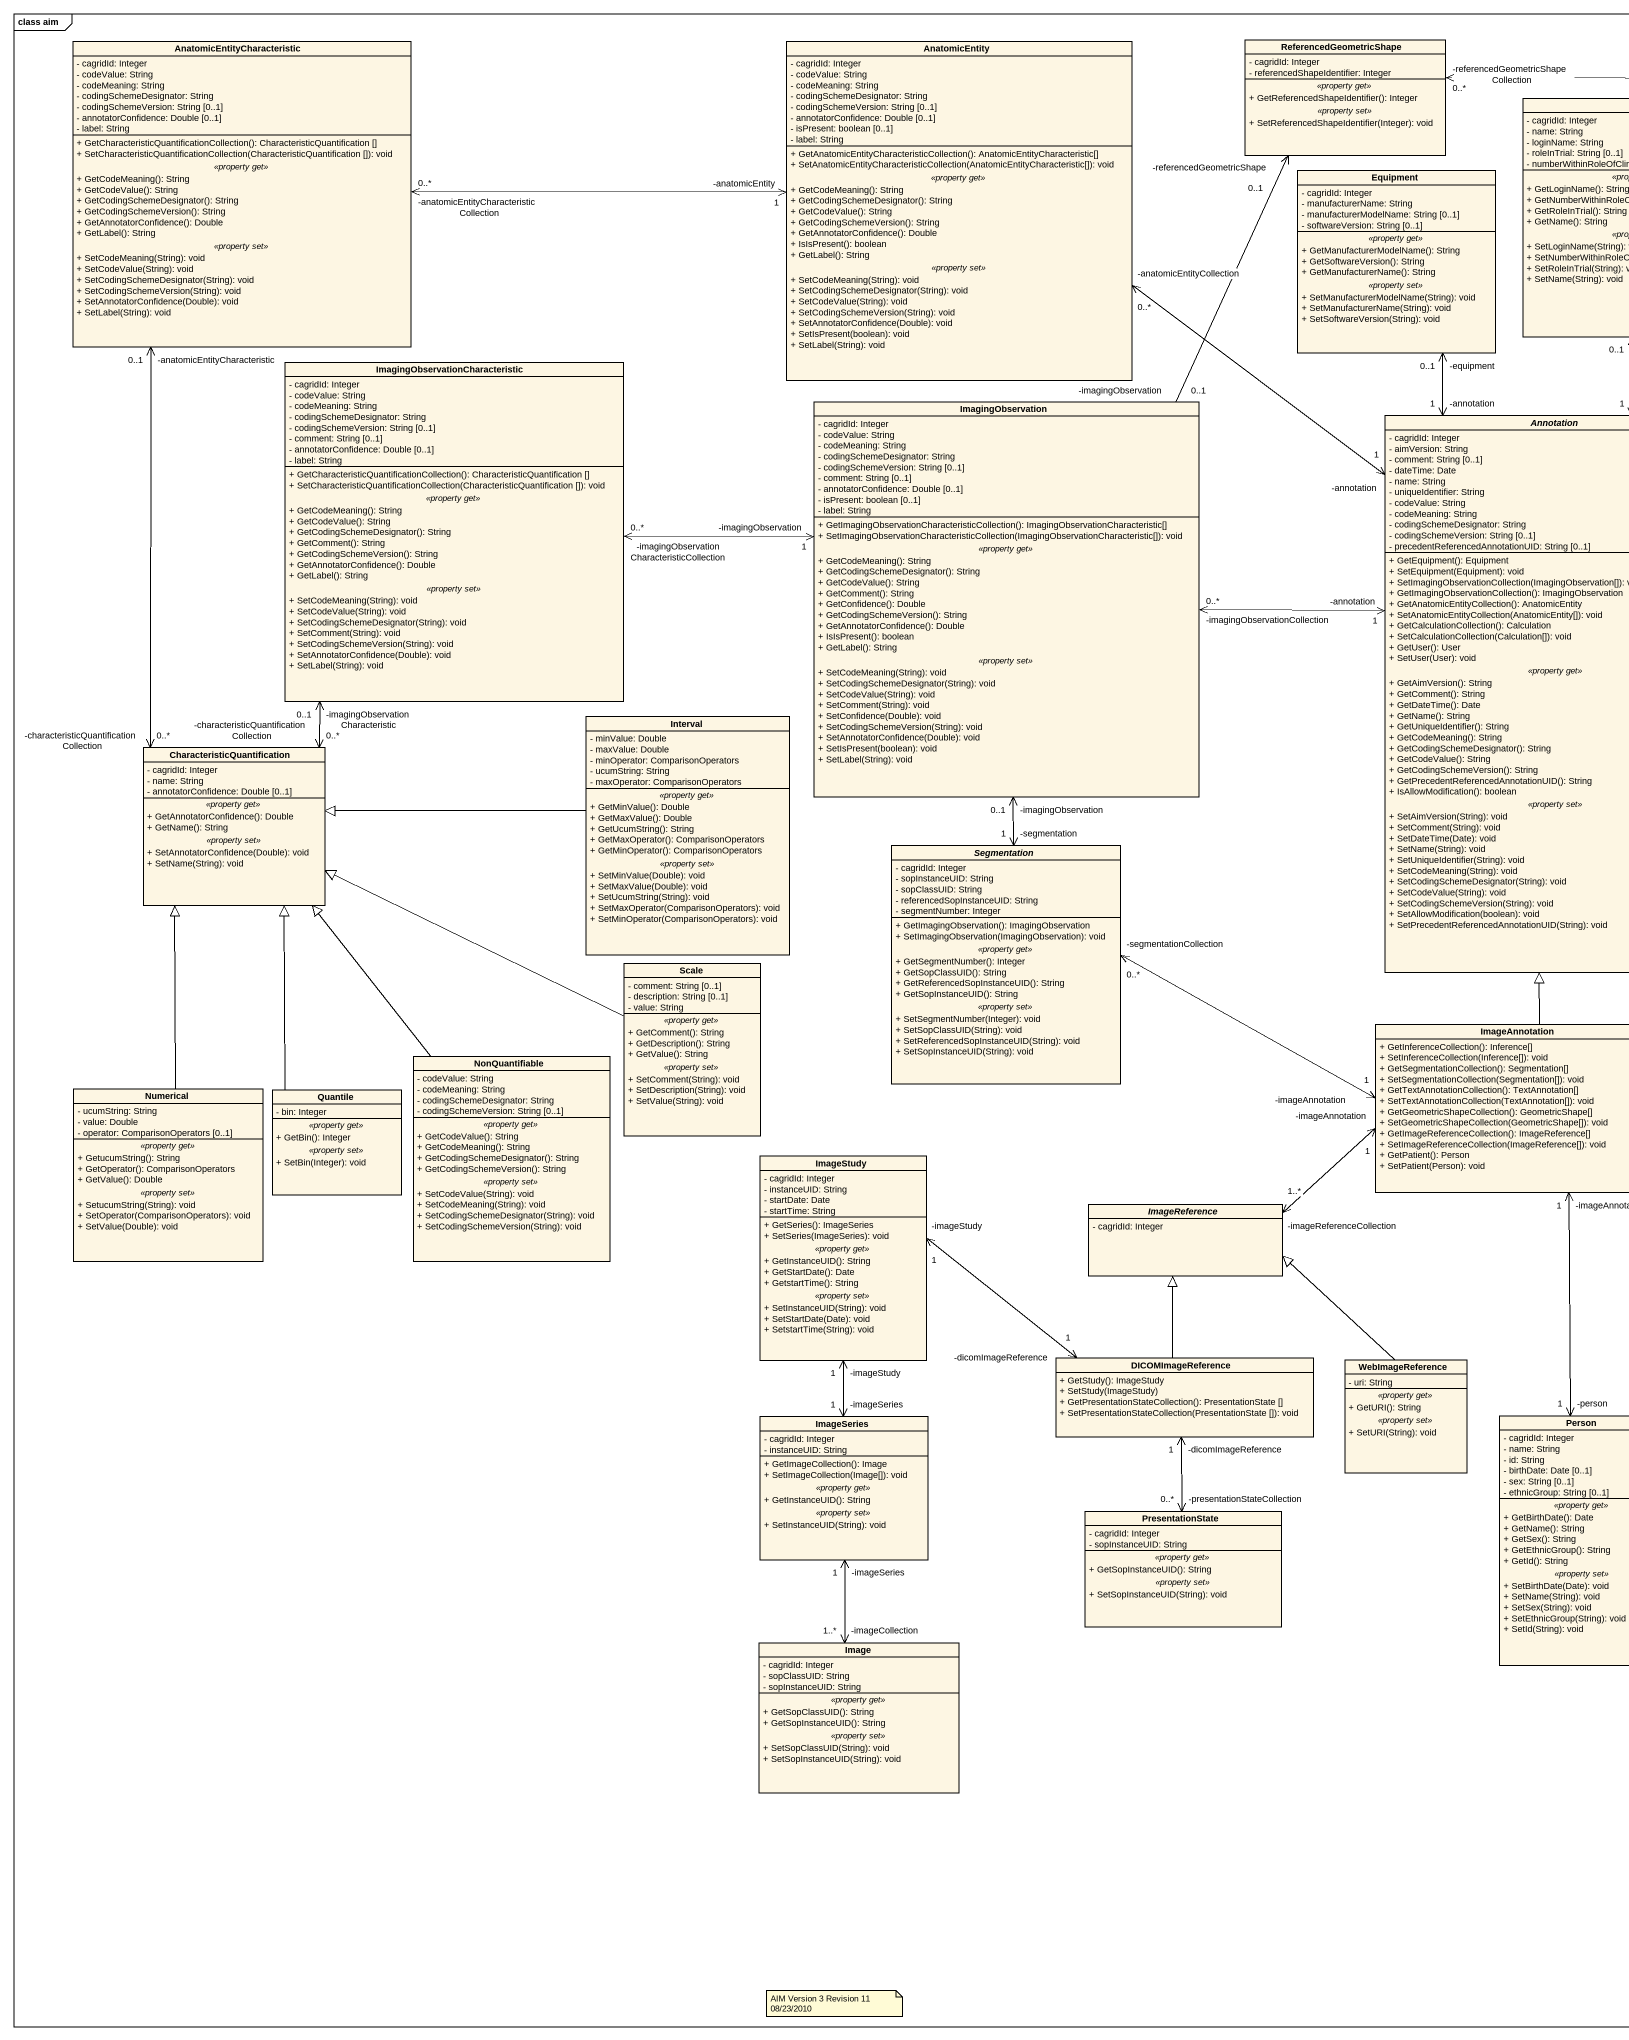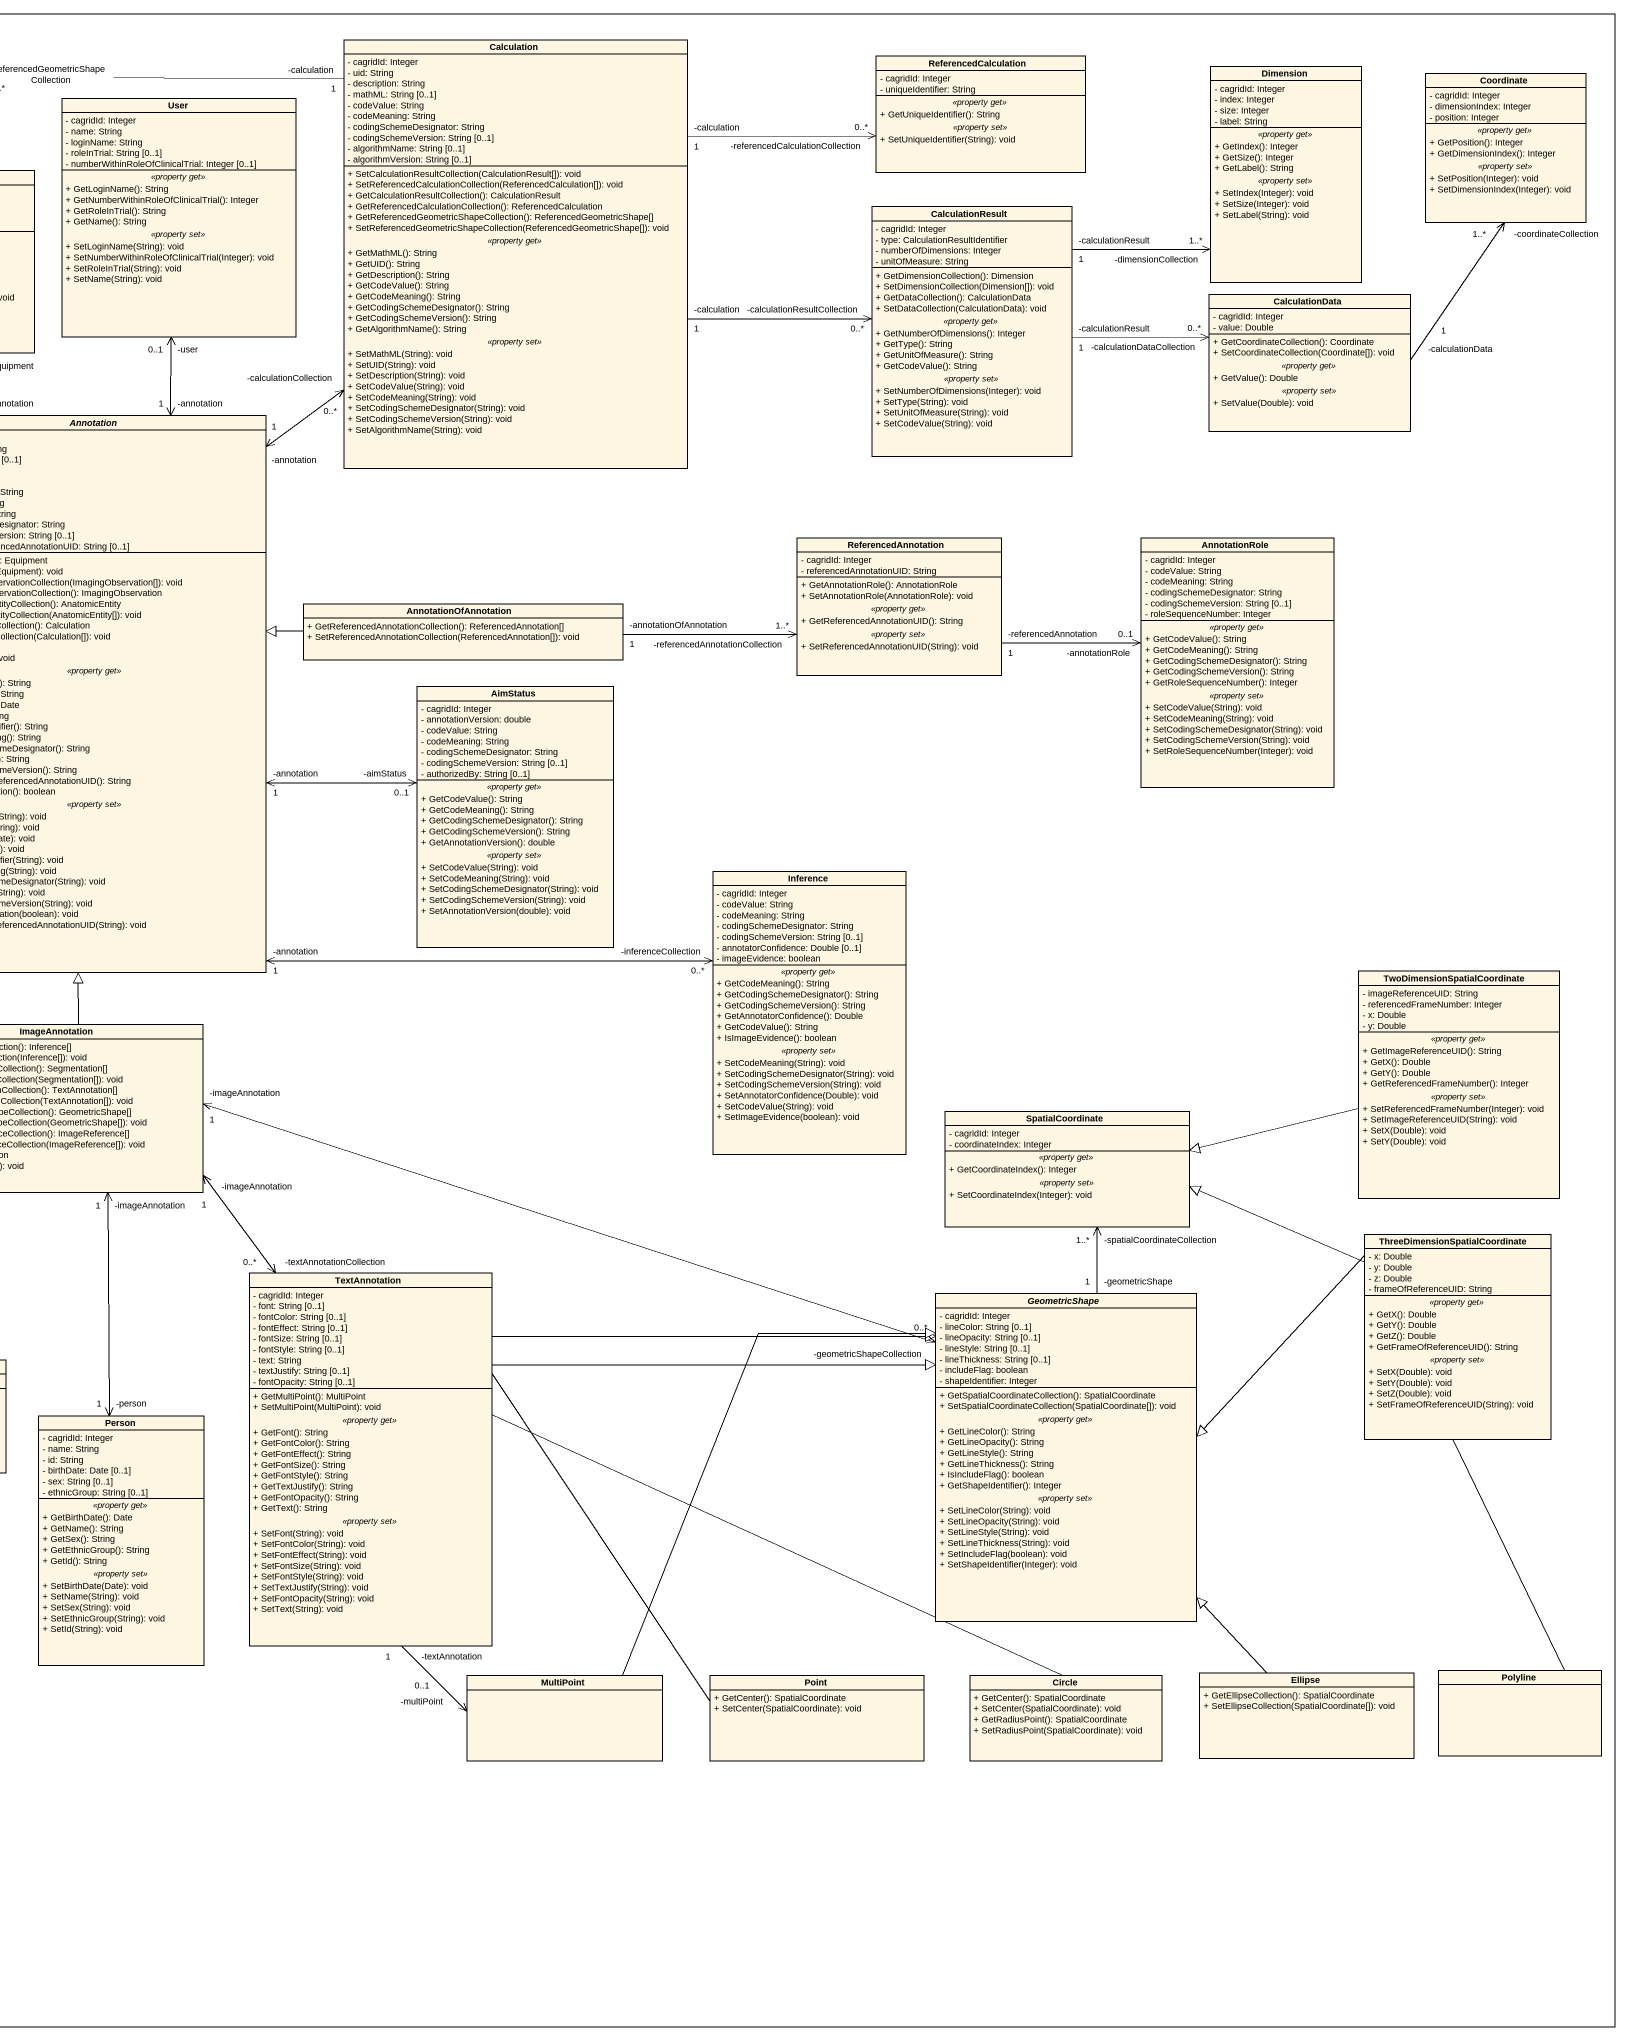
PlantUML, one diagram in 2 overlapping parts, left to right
@startuml
mainframe class aim
hide circle
hide empty members
skinparam classAttributeIconSize 0
class AnatomicEntityCharacteristic {
  - cagridId: Integer
  - codeValue: String
  - codeMeaning: String
  - codingSchemeDesignator: String
  - codingSchemeVersion: String [0..1]
  - annotatorConfidence: Double [0..1]
  - label: String
  --
  + GetCharacteristicQuantificationCollection(): CharacteristicQuantification []
  + SetCharacteristicQuantificationCollection(CharacteristicQuantification []): void
  .. <<property get>> ..
  + GetCodeMeaning(): String
  + GetCodeValue(): String
  + GetCodingSchemeDesignator(): String
  + GetCodingSchemeVersion(): String
  + GetAnnotatorConfidence(): Double
  + GetLabel(): String
  .. <<property set>> ..
  + SetCodeMeaning(String): void
  + SetCodeValue(String): void
  + SetCodingSchemeDesignator(String): void
  + SetCodingSchemeVersion(String): void
  + SetAnnotatorConfidence(Double): void
  + SetLabel(String): void
}
class AnatomicEntity {
  - cagridId: Integer
  - codeValue: String
  - codeMeaning: String
  - codingSchemeDesignator: String
  - codingSchemeVersion: String [0..1]
  - annotatorConfidence: Double [0..1]
  - isPresent: boolean [0..1]
  - label: String
  --
  + GetAnatomicEntityCharacteristicCollection(): AnatomicEntityCharacteristic[]
  + SetAnatomicEntityCharacteristicCollection(AnatomicEntityCharacteristic[]): void
  .. <<property get>> ..
  + GetCodeMeaning(): String
  + GetCodingSchemeDesignator(): String
  + GetCodeValue(): String
  + GetCodingSchemeVersion(): String
  + GetAnnotatorConfidence(): Double
  + IsIsPresent(): boolean
  + GetLabel(): String
  .. <<property set>> ..
  + SetCodeMeaning(String): void
  + SetCodingSchemeDesignator(String): void
  + SetCodeValue(String): void
  + SetCodingSchemeVersion(String): void
  + SetAnnotatorConfidence(Double): void
  + SetIsPresent(boolean): void
  + SetLabel(String): void
}
class ReferencedGeometricShape {
  - cagridId: Integer
  - referencedShapeIdentifier: Integer
  .. <<property get>> ..
  + GetReferencedShapeIdentifier(): Integer
  .. <<property set>> ..
  + SetReferencedShapeIdentifier(Integer): void
}
class Calculation {
  - cagridId: Integer
  - uid: String
  - description: String
  - mathML: String [0..1]
  - codeValue: String
  - codeMeaning: String
  - codingSchemeDesignator: String
  - codingSchemeVersion: String [0..1]
  - algorithmName: String [0..1]
  - algorithmVersion: String [0..1]
  --
  + SetCalculationResultCollection(CalculationResult[]): void
  + SetReferencedCalculationCollection(ReferencedCalculation[]): void
  + GetCalculationResultCollection(): CalculationResult
  + GetReferencedCalculationCollection(): ReferencedCalculation
  + GetReferencedGeometricShapeCollection(): ReferencedGeometricShape[]
  + SetReferencedGeometricShapeCollection(ReferencedGeometricShape[]): void
  .. <<property get>> ..
  + GetMathML(): String
  + GetUID(): String
  + GetDescription(): String
  + GetCodeValue(): String
  + GetCodeMeaning(): String
  + GetCodingSchemeDesignator(): String
  + GetCodingSchemeVersion(): String
  + GetAlgorithmName(): String
  .. <<property set>> ..
  + SetMathML(String): void
  + SetUID(String): void
  + SetDescription(String): void
  + SetCodeValue(String): void
  + SetCodeMeaning(String): void
  + SetCodingSchemeDesignator(String): void
  + SetCodingSchemeVersion(String): void
  + SetAlgorithmName(String): void
}
class ReferencedCalculation {
  - cagridId: Integer
  - uniqueIdentifier: String
  .. <<property get>> ..
  + GetUniqueIdentifier(): String
  .. <<property set>> ..
  + SetUniqueIdentifier(String): void
}
class Dimension {
  - cagridId: Integer
  - index: Integer
  - size: Integer
  - label: String
  .. <<property get>> ..
  + GetIndex(): Integer
  + GetSize(): Integer
  + GetLabel(): String
  .. <<property set>> ..
  + SetIndex(Integer): void
  + SetSize(Integer): void
  + SetLabel(String): void
}
class Coordinate {
  - cagridId: Integer
  - dimensionIndex: Integer
  - position: Integer
  .. <<property get>> ..
  + GetPosition(): Integer
  + GetDimensionIndex(): Integer
  .. <<property set>> ..
  + SetPosition(Integer): void
  + SetDimensionIndex(Integer): void
}
class User {
  - cagridId: Integer
  - name: String
  - loginName: String
  - roleInTrial: String [0..1]
  - numberWithinRoleOfClinicalTrial: Integer [0..1]
  .. <<property get>> ..
  + GetLoginName(): String
  + GetNumberWithinRoleOfClinicalTrial(): Integer
  + GetRoleInTrial(): String
  + GetName(): String
  .. <<property set>> ..
  + SetLoginName(String): void
  + SetNumberWithinRoleOfClinicalTrial(Integer): void
  + SetRoleInTrial(String): void
  + SetName(String): void
}
class Equipment {
  - cagridId: Integer
  - manufacturerName: String
  - manufacturerModelName: String [0..1]
  - softwareVersion: String [0..1]
  .. <<property get>> ..
  + GetManufacturerModelName(): String
  + GetSoftwareVersion(): String
  + GetManufacturerName(): String
  .. <<property set>> ..
  + SetManufacturerModelName(String): void
  + SetManufacturerName(String): void
  + SetSoftwareVersion(String): void
}
class CalculationResult {
  - cagridId: Integer
  - type: CalculationResultIdentifier
  - numberOfDimensions: Integer
  - unitOfMeasure: String
  --
  + GetDimensionCollection(): Dimension
  + SetDimensionCollection(Dimension[]): void
  + GetDataCollection(): CalculationData
  + SetDataCollection(CalculationData): void
  .. <<property get>> ..
  + GetNumberOfDimensions(): Integer
  + GetType(): String
  + GetUnitOfMeasure(): String
  + GetCodeValue(): String
  .. <<property set>> ..
  + SetNumberOfDimensions(Integer): void
  + SetType(String): void
  + SetUnitOfMeasure(String): void
  + SetCodeValue(String): void
}
class CalculationData {
  - cagridId: Integer
  - value: Double
  --
  + GetCoordinateCollection(): Coordinate
  + SetCoordinateCollection(Coordinate[]): void
  .. <<property get>> ..
  + GetValue(): Double
  .. <<property set>> ..
  + SetValue(Double): void
}
class "ImagingObservationCharacteristic" as ImagingObservationCharacteri {
  - cagridId: Integer
  - codeValue: String
  - codeMeaning: String
  - codingSchemeDesignator: String
  - codingSchemeVersion: String [0..1]
  - comment: String [0..1]
  - annotatorConfidence: Double [0..1]
  - label: String
  --
  + GetCharacteristicQuantificationCollection(): CharacteristicQuantification []
  + SetCharacteristicQuantificationCollection(CharacteristicQuantification []): void
  .. <<property get>> ..
  + GetCodeMeaning(): String
  + GetCodeValue(): String
  + GetCodingSchemeDesignator(): String
  + GetComment(): String
  + GetCodingSchemeVersion(): String
  + GetAnnotatorConfidence(): Double
  + GetLabel(): String
  .. <<property set>> ..
  + SetCodeMeaning(String): void
  + SetCodeValue(String): void
  + SetCodingSchemeDesignator(String): void
  + SetComment(String): void
  + SetCodingSchemeVersion(String): void
  + SetAnnotatorConfidence(Double): void
  + SetLabel(String): void
}
class ImagingObservation {
  - cagridId: Integer
  - codeValue: String
  - codeMeaning: String
  - codingSchemeDesignator: String
  - codingSchemeVersion: String [0..1]
  - comment: String [0..1]
  - annotatorConfidence: Double [0..1]
  - isPresent: boolean [0..1]
  - label: String
  --
  + GetImagingObservationCharacteristicCollection(): ImagingObservationCharacteristic[]
  + SetImagingObservationCharacteristicCollection(ImagingObservationCharacteristic[]): void
  .. <<property get>> ..
  + GetCodeMeaning(): String
  + GetCodingSchemeDesignator(): String
  + GetCodeValue(): String
  + GetComment(): String
  + GetConfidence(): Double
  + GetCodingSchemeVersion(): String
  + GetAnnotatorConfidence(): Double
  + IsIsPresent(): boolean
  + GetLabel(): String
  .. <<property set>> ..
  + SetCodeMeaning(String): void
  + SetCodingSchemeDesignator(String): void
  + SetCodeValue(String): void
  + SetComment(String): void
  + SetConfidence(Double): void
  + SetCodingSchemeVersion(String): void
  + SetAnnotatorConfidence(Double): void
  + SetIsPresent(boolean): void
  + SetLabel(String): void
}
abstract class "Annotation" as Annotation_ {
  - cagridId: Integer
  - aimVersion: String
  - comment: String [0..1]
  - dateTime: Date
  - name: String
  - uniqueIdentifier: String
  - codeValue: String
  - codeMeaning: String
  - codingSchemeDesignator: String
  - codingSchemeVersion: String [0..1]
  - precedentReferencedAnnotationUID: String [0..1]
  --
  + GetEquipment(): Equipment
  + SetEquipment(Equipment): void
  + SetImagingObservationCollection(ImagingObservation[]): void
  + GetImagingObservationCollection(): ImagingObservation
  + GetAnatomicEntityCollection(): AnatomicEntity
  + SetAnatomicEntityCollection(AnatomicEntity[]): void
  + GetCalculationCollection(): Calculation
  + SetCalculationCollection(Calculation[]): void
  + GetUser(): User
  + SetUser(User): void
  .. <<property get>> ..
  + GetAimVersion(): String
  + GetComment(): String
  + GetDateTime(): Date
  + GetName(): String
  + GetUniqueIdentifier(): String
  + GetCodeMeaning(): String
  + GetCodingSchemeDesignator(): String
  + GetCodeValue(): String
  + GetCodingSchemeVersion(): String
  + GetPrecedentReferencedAnnotationUID(): String
  + IsAllowModification(): boolean
  .. <<property set>> ..
  + SetAimVersion(String): void
  + SetComment(String): void
  + SetDateTime(Date): void
  + SetName(String): void
  + SetUniqueIdentifier(String): void
  + SetCodeMeaning(String): void
  + SetCodingSchemeDesignator(String): void
  + SetCodeValue(String): void
  + SetCodingSchemeVersion(String): void
  + SetAllowModification(boolean): void
  + SetPrecedentReferencedAnnotationUID(String): void
}
class ReferencedAnnotation {
  - cagridId: Integer
  - referencedAnnotationUID: String
  --
  + GetAnnotationRole(): AnnotationRole
  + SetAnnotationRole(AnnotationRole): void
  .. <<property get>> ..
  + GetReferencedAnnotationUID(): String
  .. <<property set>> ..
  + SetReferencedAnnotationUID(String): void
}
class AnnotationRole {
  - cagridId: Integer
  - codeValue: String
  - codeMeaning: String
  - codingSchemeDesignator: String
  - codingSchemeVersion: String [0..1]
  - roleSequenceNumber: Integer
  .. <<property get>> ..
  + GetCodeValue(): String
  + GetCodeMeaning(): String
  + GetCodingSchemeDesignator(): String
  + GetCodingSchemeVersion(): String
  + GetRoleSequenceNumber(): Integer
  .. <<property set>> ..
  + SetCodeValue(String): void
  + SetCodeMeaning(String): void
  + SetCodingSchemeDesignator(String): void
  + SetCodingSchemeVersion(String): void
  + SetRoleSequenceNumber(Integer): void
}
class AnnotationOfAnnotation {
  + GetReferencedAnnotationCollection(): ReferencedAnnotation[]
  + SetReferencedAnnotationCollection(ReferencedAnnotation[]): void
}
class AimStatus {
  - cagridId: Integer
  - annotationVersion: double
  - codeValue: String
  - codeMeaning: String
  - codingSchemeDesignator: String
  - codingSchemeVersion: String [0..1]
  - authorizedBy: String [0..1]
  .. <<property get>> ..
  + GetCodeValue(): String
  + GetCodeMeaning(): String
  + GetCodingSchemeDesignator(): String
  + GetCodingSchemeVersion(): String
  + GetAnnotationVersion(): double
  .. <<property set>> ..
  + SetCodeValue(String): void
  + SetCodeMeaning(String): void
  + SetCodingSchemeDesignator(String): void
  + SetCodingSchemeVersion(String): void
  + SetAnnotationVersion(double): void
}
class CharacteristicQuantification {
  - cagridId: Integer
  - name: String
  - annotatorConfidence: Double [0..1]
  .. <<property get>> ..
  + GetAnnotatorConfidence(): Double
  + GetName(): String
  .. <<property set>> ..
  + SetAnnotatorConfidence(Double): void
  + SetName(String): void
}
class Interval {
  - minValue: Double
  - maxValue: Double
  - minOperator: ComparisonOperators
  - ucumString: String
  - maxOperator: ComparisonOperators
  .. <<property get>> ..
  + GetMinValue(): Double
  + GetMaxValue(): Double
  + GetUcumString(): String
  + GetMaxOperator(): ComparisonOperators
  + GetMinOperator(): ComparisonOperators
  .. <<property set>> ..
  + SetMinValue(Double): void
  + SetMaxValue(Double): void
  + SetUcumString(String): void
  + SetMaxOperator(ComparisonOperators): void
  + SetMinOperator(ComparisonOperators): void
}
abstract class Segmentation {
  - cagridId: Integer
  - sopInstanceUID: String
  - sopClassUID: String
  - referencedSopInstanceUID: String
  - segmentNumber: Integer
  --
  + GetImagingObservation(): ImagingObservation
  + SetImagingObservation(ImagingObservation): void
  .. <<property get>> ..
  + GetSegmentNumber(): Integer
  + GetSopClassUID(): String
  + GetReferencedSopInstanceUID(): String
  + GetSopInstanceUID(): String
  .. <<property set>> ..
  + SetSegmentNumber(Integer): void
  + SetSopClassUID(String): void
  + SetReferencedSopInstanceUID(String): void
  + SetSopInstanceUID(String): void
}
class Inference {
  - cagridId: Integer
  - codeValue: String
  - codeMeaning: String
  - codingSchemeDesignator: String
  - codingSchemeVersion: String [0..1]
  - annotatorConfidence: Double [0..1]
  - imageEvidence: boolean
  .. <<property get>> ..
  + GetCodeMeaning(): String
  + GetCodingSchemeDesignator(): String
  + GetCodingSchemeVersion(): String
  + GetAnnotatorConfidence(): Double
  + GetCodeValue(): String
  + IsImageEvidence(): boolean
  .. <<property set>> ..
  + SetCodeMeaning(String): void
  + SetCodingSchemeDesignator(String): void
  + SetCodingSchemeVersion(String): void
  + SetAnnotatorConfidence(Double): void
  + SetCodeValue(String): void
  + SetImageEvidence(boolean): void
}
class "Scale" as Scale_ {
  - comment: String [0..1]
  - description: String [0..1]
  - value: String
  .. <<property get>> ..
  + GetComment(): String
  + GetDescription(): String
  + GetValue(): String
  .. <<property set>> ..
  + SetComment(String): void
  + SetDescription(String): void
  + SetValue(String): void
}
class "TwoDimensionSpatialCoordinate" as TwoDimensionSpatialCoordinat {
  - imageReferenceUID: String
  - referencedFrameNumber: Integer
  - x: Double
  - y: Double
  .. <<property get>> ..
  + GetImageReferenceUID(): String
  + GetX(): Double
  + GetY(): Double
  + GetReferencedFrameNumber(): Integer
  .. <<property set>> ..
  + SetReferencedFrameNumber(Integer): void
  + SetImageReferenceUID(String): void
  + SetX(Double): void
  + SetY(Double): void
}
class NonQuantifiable {
  - codeValue: String
  - codeMeaning: String
  - codingSchemeDesignator: String
  - codingSchemeVersion: String [0..1]
  .. <<property get>> ..
  + GetCodeValue(): String
  + GetCodeMeaning(): String
  + GetCodingSchemeDesignator(): String
  + GetCodingSchemeVersion(): String
  .. <<property set>> ..
  + SetCodeValue(String): void
  + SetCodeMeaning(String): void
  + SetCodingSchemeDesignator(String): void
  + SetCodingSchemeVersion(String): void
}
class ImageAnnotation {
  + GetInferenceCollection(): Inference[]
  + SetInferenceCollection(Inference[]): void
  + GetSegmentationCollection(): Segmentation[]
  + SetSegmentationCollection(Segmentation[]): void
  + GetTextAnnotationCollection(): TextAnnotation[]
  + SetTextAnnotationCollection(TextAnnotation[]): void
  + GetGeometricShapeCollection(): GeometricShape[]
  + SetGeometricShapeCollection(GeometricShape[]): void
  + GetImageReferenceCollection(): ImageReference[]
  + SetImageReferenceCollection(ImageReference[]): void
  + GetPatient(): Person
  + SetPatient(Person): void
}
class Numerical {
  - ucumString: String
  - value: Double
  - operator: ComparisonOperators [0..1]
  .. <<property get>> ..
  + GetucumString(): String
  + GetOperator(): ComparisonOperators
  + GetValue(): Double
  .. <<property set>> ..
  + SetucumString(String): void
  + SetOperator(ComparisonOperators): void
  + SetValue(Double): void
}
class Quantile {
  - bin: Integer
  .. <<property get>> ..
  + GetBin(): Integer
  .. <<property set>> ..
  + SetBin(Integer): void
}
class SpatialCoordinate {
  - cagridId: Integer
  - coordinateIndex: Integer
  .. <<property get>> ..
  + GetCoordinateIndex(): Integer
  .. <<property set>> ..
  + SetCoordinateIndex(Integer): void
}
class ImageStudy {
  - cagridId: Integer
  - instanceUID: String
  - startDate: Date
  - startTime: String
  --
  + GetSeries(): ImageSeries
  + SetSeries(ImageSeries): void
  .. <<property get>> ..
  + GetInstanceUID(): String
  + GetStartDate(): Date
  + GetstartTime(): String
  .. <<property set>> ..
  + SetInstanceUID(String): void
  + SetStartDate(Date): void
  + SetstartTime(String): void
}
abstract class ImageReference {
  - cagridId: Integer
}
class "ThreeDimensionSpatialCoordinate" as ThreeDimensionSpatialCoordin {
  - x: Double
  - y: Double
  - z: Double
  - frameOfReferenceUID: String
  .. <<property get>> ..
  + GetX(): Double
  + GetY(): Double
  + GetZ(): Double
  + GetFrameOfReferenceUID(): String
  .. <<property set>> ..
  + SetX(Double): void
  + SetY(Double): void
  + SetZ(Double): void
  + SetFrameOfReferenceUID(String): void
}
class TextAnnotation {
  - cagridId: Integer
  - font: String [0..1]
  - fontColor: String [0..1]
  - fontEffect: String [0..1]
  - fontSize: String [0..1]
  - fontStyle: String [0..1]
  - text: String
  - textJustify: String [0..1]
  - fontOpacity: String [0..1]
  --
  + GetMultiPoint(): MultiPoint
  + SetMultiPoint(MultiPoint): void
  .. <<property get>> ..
  + GetFont(): String
  + GetFontColor(): String
  + GetFontEffect(): String
  + GetFontSize(): String
  + GetFontStyle(): String
  + GetTextJustify(): String
  + GetFontOpacity(): String
  + GetText(): String
  .. <<property set>> ..
  + SetFont(String): void
  + SetFontColor(String): void
  + SetFontEffect(String): void
  + SetFontSize(String): void
  + SetFontStyle(String): void
  + SetTextJustify(String): void
  + SetFontOpacity(String): void
  + SetText(String): void
}
abstract class GeometricShape {
  - cagridId: Integer
  - lineColor: String [0..1]
  - lineOpacity: String [0..1]
  - lineStyle: String [0..1]
  - lineThickness: String [0..1]
  - includeFlag: boolean
  - shapeIdentifier: Integer
  --
  + GetSpatialCoordinateCollection(): SpatialCoordinate
  + SetSpatialCoordinateCollection(SpatialCoordinate[]): void
  .. <<property get>> ..
  + GetLineColor(): String
  + GetLineOpacity(): String
  + GetLineStyle(): String
  + GetLineThickness(): String
  + IsIncludeFlag(): boolean
  + GetShapeIdentifier(): Integer
  .. <<property set>> ..
  + SetLineColor(String): void
  + SetLineOpacity(String): void
  + SetLineStyle(String): void
  + SetLineThickness(String): void
  + SetIncludeFlag(boolean): void
  + SetShapeIdentifier(Integer): void
}
class DICOMImageReference {
  + GetStudy(): ImageStudy
  + SetStudy(ImageStudy)
  + GetPresentationStateCollection(): PresentationState []
  + SetPresentationStateCollection(PresentationState []): void
}
class WebImageReference {
  - uri: String
  .. <<property get>> ..
  + GetURI(): String
  .. <<property set>> ..
  + SetURI(String): void
}
class ImageSeries {
  - cagridId: Integer
  - instanceUID: String
  --
  + GetImageCollection(): Image
  + SetImageCollection(Image[]): void
  .. <<property get>> ..
  + GetInstanceUID(): String
  .. <<property set>> ..
  + SetInstanceUID(String): void
}
class "Person" as Person_ {
  - cagridId: Integer
  - name: String
  - id: String
  - birthDate: Date [0..1]
  - sex: String [0..1]
  - ethnicGroup: String [0..1]
  .. <<property get>> ..
  + GetBirthDate(): Date
  + GetName(): String
  + GetSex(): String
  + GetEthnicGroup(): String
  + GetId(): String
  .. <<property set>> ..
  + SetBirthDate(Date): void
  + SetName(String): void
  + SetSex(String): void
  + SetEthnicGroup(String): void
  + SetId(String): void
}
class PresentationState {
  - cagridId: Integer
  - sopInstanceUID: String
  .. <<property get>> ..
  + GetSopInstanceUID(): String
  .. <<property set>> ..
  + SetSopInstanceUID(String): void
}
class Image {
  - cagridId: Integer
  - sopClassUID: String
  - sopInstanceUID: String
  .. <<property get>> ..
  + GetSopClassUID(): String
  + GetSopInstanceUID(): String
  .. <<property set>> ..
  + SetSopClassUID(String): void
  + SetSopInstanceUID(String): void
}
class MultiPoint
class Point {
  + GetCenter(): SpatialCoordinate
  + SetCenter(SpatialCoordinate): void
}
class "Circle" as Circle_ {
  + GetCenter(): SpatialCoordinate
  + SetCenter(SpatialCoordinate): void
  + GetRadiusPoint(): SpatialCoordinate
  + SetRadiusPoint(SpatialCoordinate): void
}
class Ellipse {
  + GetEllipseCollection(): SpatialCoordinate
  + SetEllipseCollection(SpatialCoordinate[]): void
}
class Polyline
AnatomicEntityCharacteristic "-anatomicEntityCharacteristic\n0..1" <--> "-characteristicQuantificationCollection\n0..*" CharacteristicQuantification
AnatomicEntity "-anatomicEntity\n1" <-left-> "-anatomicEntityCharacteristicCollection\n0..*" AnatomicEntityCharacteristic
Calculation "-calculation\n1" -left-> "-referencedGeometricShapeCollection\n0..*" ReferencedGeometricShape
Calculation "-calculation\n1" -right-> "-referencedCalculationCollection\n0..*" ReferencedCalculation
Calculation "-calculation\n1" -right-> "-calculationResultCollection\n0..*" CalculationResult
CalculationResult "-calculationResult\n1" -right-> "-dimensionCollection\n1..*" Dimension
CalculationResult "-calculationResult\n1" -right-> "-calculationDataCollection\n0..*" CalculationData
CalculationData "-calculationData\n1" -up-> "-coordinateCollection\n1..*" Coordinate
ImagingObservationCharacteri "-imagingObservationCharacteristic\n0..1" <--> "-characteristicQuantificationCollection\n0..*" CharacteristicQuantification
ImagingObservation "-imagingObservation\n0..1" -up-> "-referencedGeometricShape\n0..1" ReferencedGeometricShape
ImagingObservation "-imagingObservation\n1" <-left-> "-imagingObservationCharacteristicCollection\n0..*" ImagingObservationCharacteri
Annotation_ "-annotation\n1" <-up-> "-anatomicEntityCollection\n0..*" AnatomicEntity
Annotation_ "-annotation\n1" <-up-> "-calculationCollection\n0..*" Calculation
Annotation_ "-annotation\n1" <-up-> "-user\n0..1" User
Annotation_ "-annotation\n1" <-up-> "-equipment\n0..1" Equipment
Annotation_ "-annotation\n1" <-left-> "-imagingObservationCollection\n0..*" ImagingObservation
Annotation_ "-annotation\n1" <-right-> "-aimStatus\n0..1" AimStatus
Annotation_ "-annotation\n1" <-right-> "-inferenceCollection\n0..*" Inference
ReferencedAnnotation "-referencedAnnotation\n1" -right-> "-annotationRole\n0..1" AnnotationRole
AnnotationOfAnnotation -left-|> Annotation_
AnnotationOfAnnotation "-annotationOfAnnotation\n1" -right-> "-referencedAnnotationCollection\n1..*" ReferencedAnnotation
Interval -left-|> CharacteristicQuantification
Segmentation "-segmentation\n1" <-up-> "-imagingObservation\n0..1" ImagingObservation
Scale_ -left-|> CharacteristicQuantification
TwoDimensionSpatialCoordinat -left-|> SpatialCoordinate
NonQuantifiable -up-|> CharacteristicQuantification
ImageAnnotation -up-|> Annotation_
ImageAnnotation "-imageAnnotation\n1" <-left-> "-segmentationCollection\n0..*" Segmentation
ImageAnnotation "-imageAnnotation\n1" <-left-> "-imageReferenceCollection\n1..*" ImageReference
ImageAnnotation "-imageAnnotation\n1" <--> "-textAnnotationCollection\n0..*" TextAnnotation
ImageAnnotation "-imageAnnotation\n1" <-right-> "-geometricShapeCollection\n0..*" GeometricShape
ImageAnnotation "-imageAnnotation\n1" <--> "-person\n1" Person_
Numerical -up-|> CharacteristicQuantification
Quantile -up-|> CharacteristicQuantification
ImageStudy "-imageStudy\n1" <--> "-imageSeries\n1" ImageSeries
ThreeDimensionSpatialCoordin -left-|> SpatialCoordinate
TextAnnotation "-textAnnotation\n1" --> "-multiPoint\n0..1" MultiPoint
GeometricShape "-geometricShape\n1" -up-> "-spatialCoordinateCollection\n1..*" SpatialCoordinate
DICOMImageReference "-dicomImageReference\n1" <-left-> "-imageStudy\n1" ImageStudy
DICOMImageReference -up-|> ImageReference
DICOMImageReference "-dicomImageReference\n1" <--> "-presentationStateCollection\n0..*" PresentationState
WebImageReference -up-|> ImageReference
ImageSeries "-imageSeries\n1" <--> "-imageCollection\n1..*" Image
MultiPoint -right-|> GeometricShape
Point -up-|> GeometricShape
Circle_ -up-|> GeometricShape
Ellipse -up-|> GeometricShape
Polyline -left-|> GeometricShape
note as N1
  AIM Version 3 Revision 11
  08/23/2010
end note
@enduml
